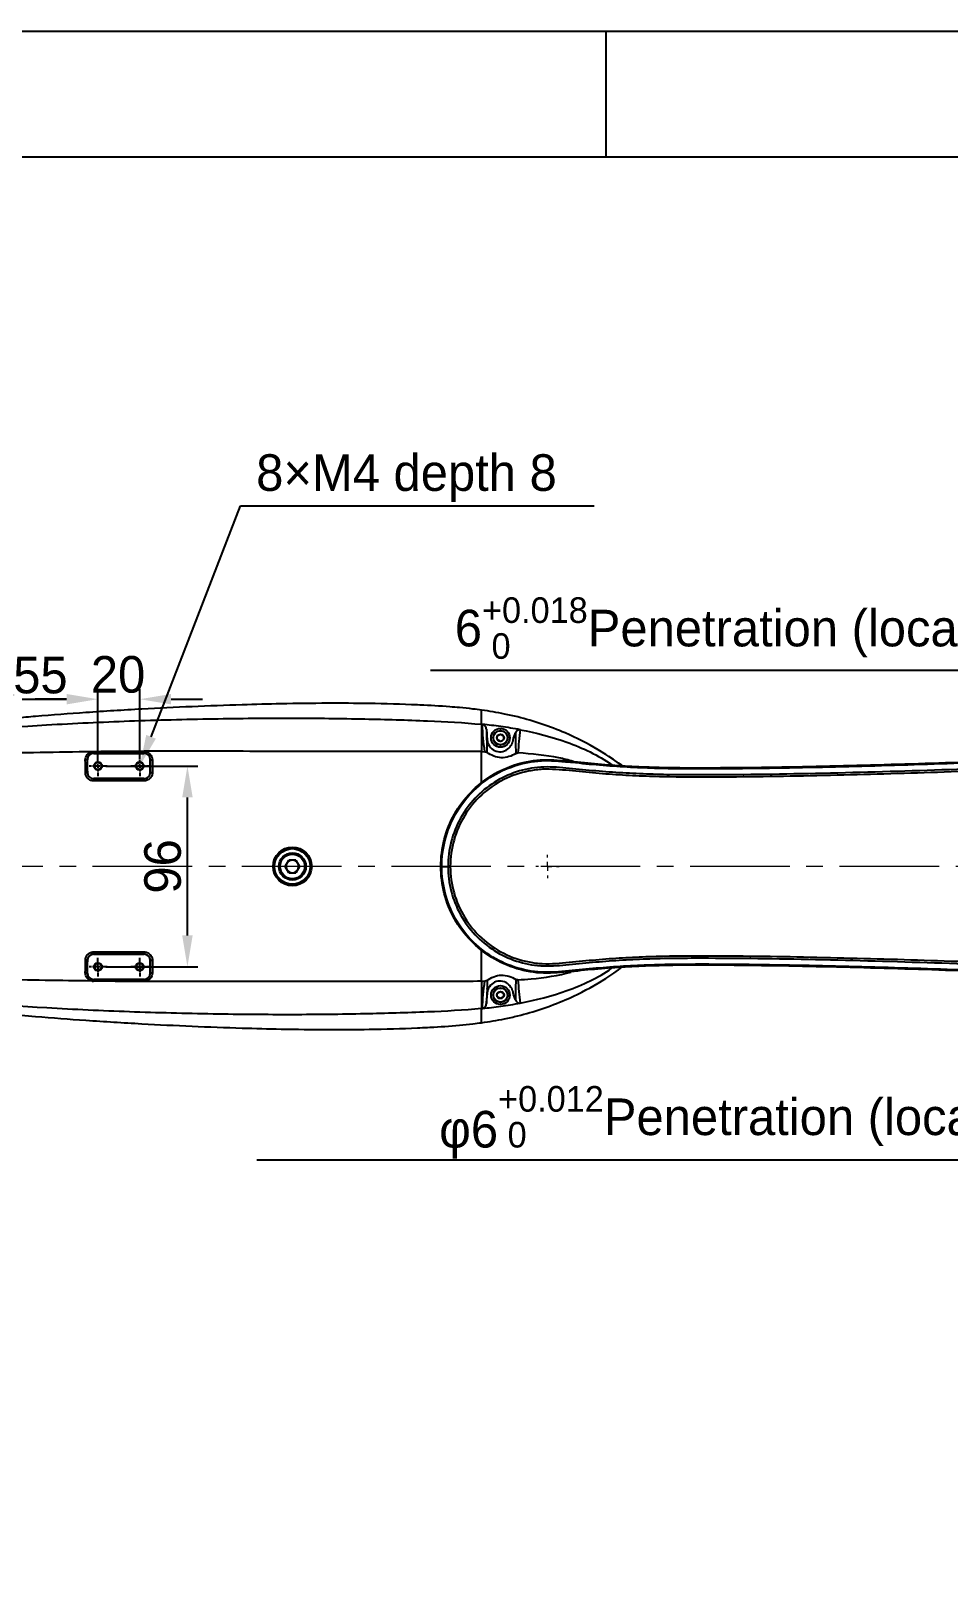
# Model space of a CAD drawing. Header units: millimetres. Extents: x 4086 to 8300, y 123 to 1549.
# Drawn here: x 6677.7 to 6853.3, y 1250.8 to 1549.2 of the extents above; entities that cross this region are included whole.
import ezdxf
from ezdxf import colors
from ezdxf.entities.mleader import LeaderData, LeaderLine
from ezdxf.enums import TextEntityAlignment as Align
from ezdxf.math import Vec2, Vec3

# ---------------------------------------------------------------- set-up
doc = ezdxf.new("R2010")
doc.units = ezdxf.units.MM
doc.linetypes.add('CENTER', pattern=[0.6, 0.375, -0.075, 0.075, -0.075])
doc.linetypes.add('CENTER2', pattern=[28.575, 19.05, -3.175, 3.175, -3.175])
for name, color, linetype in [('02__ASM_ALL_AXES', 7, 'Continuous'), ('09_ALL_ROUNDS', 7, 'Continuous'), ('多重引线', 7, 'Continuous')]:
    doc.layers.add(name, color=color, linetype=linetype)
for name, color, linetype, lineweight in [('中心线层', 7, 'CENTER2', 0), ('标注层', 7, 'Continuous', 0), ('粗线层', 7, 'Continuous', 35)]:
    doc.layers.add(name, color=color, linetype=linetype, lineweight=lineweight)
doc.styles.add('思源黑', font='SourceHanSansCN-Normal.ttf')
doc.dimstyles.new('尺寸标注_细节_1_2比例', dxfattribs={"dimtxt": 7, "dimasz": 6, "dimexe": 2, "dimexo": 1.5, "dimgap": 1, "dimtad": 1, "dimlfac": 2, "dimdsep": 46, "dimtxsty": '思源黑', "dimcen": 0.09, "dimadec": 0, "dimazin": 0, "dimtp": 0.01, "dimtm": 0.01, "dimtfac": 1, "dimtofl": 0, "dimtmove": 0, "dimatfit": 3, "dimfxl": 1, "dimtolj": 1, "dimarcsym": 0})

# ---------------------------------------------------------------- blocks, each defined once
blk = doc.blocks.new('1')
at = {"color": 2}
blk.add_line((6787.66, 1549.22), (6787.66, 1525.22), dxfattribs=at)
for points in [[(6283.66, 123.62), (6283.66, 1549.22), (8299.66, 1549.22), (8299.66, 123.62)], [(6403.66, 147.62), (6403.66, 1525.22), (8275.66, 1525.22), (8275.66, 147.62)]]:
    blk.add_lwpolyline(points, close=True, dxfattribs=at)
at = {"color": 7, "style": '思源黑'}
for tag, height, p in [('编号', 19.2, (8134.84, 252.67)), ('比例', 8, (7939.66, 171.62))]:
    blk.add_attdef(tag, text='', height=height, dxfattribs=at).set_placement(p, align=Align.MIDDLE)
at = {"linetype": 'Continuous', "lineweight": 0, "ltscale": 0.3, "style": '思源黑'}
for tag, p in [('当前页', (8121.35, 207.93)), ('总页数', (8160.27, 207.93))]:
    blk.add_attdef(tag, text='', height=8, dxfattribs=at).set_placement(p, align=Align.MIDDLE)
blk = doc.blocks.new('*D1306')
at = {"layer": 'Defpoints', "color": 0}
for p in [(6668.49, 1421.48), (6660.49, 1407.4), (6668.49, 1407.9)]:
    blk.add_point(p, dxfattribs=at)
at = {"layer": '标注层', "color": 0, "lineweight": -2}
for p, q in [((6654.49, 1421.48), (6648.49, 1421.48)), ((6660.49, 1408.9), (6660.49, 1423.48)), ((6668.49, 1409.4), (6668.49, 1423.48)), ((6674.49, 1421.48), (6680.49, 1421.48))]:
    blk.add_line(p, q, dxfattribs=at)
at = {"layer": '标注层', "color": 0}
for points in [[(6654.49, 1420.48), (6654.49, 1422.48), (6660.49, 1421.48)], [(6674.49, 1422.48), (6674.49, 1420.48), (6668.49, 1421.48)]]:
    blk.add_solid(points, dxfattribs=at)
at = {"layer": '标注层', "color": 0, "insert": (6664.34, 1429.73), "char_height": 7, "attachment_point": 2, "style": '思源黑'}
blk.add_mtext('\\A1;20', dxfattribs=at)
blk = doc.blocks.new('*D1307')
at = {"layer": 'Defpoints', "color": 0}
for p in [(6690.49, 1421.48), (6690.49, 1408.7), (6668.49, 1407.9)]:
    blk.add_point(p, dxfattribs=at)
at = {"layer": '标注层', "color": 0, "lineweight": -2}
for p, q in [((6668.49, 1409.4), (6668.49, 1423.48)), ((6674.49, 1421.48), (6684.49, 1421.48)), ((6690.49, 1410.2), (6690.49, 1423.48))]:
    blk.add_line(p, q, dxfattribs=at)
at = {"layer": '标注层', "color": 0}
for points in [[(6674.49, 1422.48), (6674.49, 1420.48), (6668.49, 1421.48)], [(6684.49, 1420.48), (6684.49, 1422.48), (6690.49, 1421.48)]]:
    blk.add_solid(points, dxfattribs=at)
at = {"layer": '标注层', "color": 0, "insert": (6679.49, 1429.6), "char_height": 7, "attachment_point": 2, "style": '思源黑'}
blk.add_mtext('\\A1;55', dxfattribs=at)
blk = doc.blocks.new('*D1309')
at = {"layer": 'Defpoints', "color": 0}
for p in [(6690.49, 1408.7), (6707.61, 1408.7), (6690.49, 1370.3)]:
    blk.add_point(p, dxfattribs=at)
at = {"layer": '标注层', "color": 0, "lineweight": -2}
for p, q in [((6691.99, 1408.7), (6709.61, 1408.7)), ((6707.61, 1376.3), (6707.61, 1402.7)), ((6691.99, 1370.3), (6709.61, 1370.3))]:
    blk.add_line(p, q, dxfattribs=at)
at = {"layer": '标注层', "color": 0}
for points in [[(6708.61, 1402.7), (6706.61, 1402.7), (6707.61, 1408.7)], [(6706.61, 1376.3), (6708.61, 1376.3), (6707.61, 1370.3)]]:
    blk.add_solid(points, dxfattribs=at)
at = {"layer": '标注层', "color": 0, "insert": (6699.35, 1389.5), "char_height": 7, "attachment_point": 2, "rotation": 90, "style": '思源黑'}
blk.add_mtext('\\A1;96', dxfattribs=at)
blk = doc.blocks.new('*D1310')
at = {"layer": 'Defpoints', "color": 0}
for p in [(6698.49, 1421.48), (6698.49, 1408.7), (6690.49, 1408.2)]:
    blk.add_point(p, dxfattribs=at)
at = {"layer": '标注层', "color": 0, "lineweight": -2}
for p, q in [((6684.49, 1421.48), (6678.49, 1421.48)), ((6690.49, 1409.7), (6690.49, 1423.48)), ((6698.49, 1410.2), (6698.49, 1423.48)), ((6704.49, 1421.48), (6710.49, 1421.48))]:
    blk.add_line(p, q, dxfattribs=at)
at = {"layer": '标注层', "color": 0}
for points in [[(6684.49, 1420.48), (6684.49, 1422.48), (6690.49, 1421.48)], [(6704.49, 1422.48), (6704.49, 1420.48), (6698.49, 1421.48)]]:
    blk.add_solid(points, dxfattribs=at)
at = {"layer": '标注层', "color": 0, "insert": (6694.34, 1429.73), "char_height": 7, "attachment_point": 2, "style": '思源黑'}
blk.add_mtext('\\A1;20', dxfattribs=at)
blk = doc.blocks.new('SW_CENTERMARKSYMBOL_16')
at = {"layer": '中心线层', "color": 0}
for p, q in [((-1.5, 0), (-1.95, 0)), ((0, 0), (-0.75, 0)), ((0, 1.5), (0, 1.95)), ((0, 0), (0, 0.75)), ((0, 0), (0, -0.75)), ((0, 0), (0.75, 0)), ((1.5, 0), (1.95, 0)), ((0, -1.5), (0, -1.95))]:
    blk.add_line(p, q, dxfattribs=at)
blk = doc.blocks.new('*D1350')
at = {"layer": 'Defpoints', "color": 0}
for p in [(6929.68, 1426.99), (6927.28, 1412.49), (6929.68, 1412.49)]:
    blk.add_point(p, dxfattribs=at)
at = {"layer": '标注层', "color": 0, "lineweight": -2}
for p, q in [((6921.28, 1426.99), (6754.11, 1426.99)), ((6927.28, 1413.99), (6927.28, 1428.99)), ((6929.68, 1413.99), (6929.68, 1428.99)), ((6935.68, 1426.99), (6941.68, 1426.99))]:
    blk.add_line(p, q, dxfattribs=at)
at = {"layer": '标注层', "color": 0}
for points in [[(6921.28, 1425.99), (6921.28, 1427.99), (6927.28, 1426.99)], [(6935.68, 1427.99), (6935.68, 1425.99), (6929.68, 1426.99)]]:
    blk.add_solid(points, dxfattribs=at)
at = {"layer": '标注层', "color": 0, "insert": (6826.11, 1435.08), "char_height": 7, "attachment_point": 5, "style": '思源黑'}
blk.add_mtext('\\A1;6{\\H0.7x;\\S+0.018^  0;}{\\A1;\\C7;Penetration (locating hole)}', dxfattribs=at)

msp = doc.modelspace()

# ---------------------------------------------------------------- linework, layer by layer
at = {"color": 7, "linetype": 'Continuous'}
for p, q in [((6752.0893, 1420.3538), (6751.6041, 1420.3751)), ((6763.8784, 1416.6768), (6763.8782, 1419.3842)), ((6763.872, 1416.6774), (6764.0433, 1416.6604)), ((6763.8791, 1416.6771), (6763.879, 1411.4546)), ((6764.8064, 1415.7445), (6764.8968, 1414.7768)), ((6764.9094, 1414.6469), (6764.8966, 1414.7768)), ((6764.9256, 1414.4901), (6764.9094, 1414.6469)), ((6766.8908, 1414.443), (6767.4866, 1414.787)), ((6767.4866, 1414.787), (6768.0825, 1414.443)), ((6764.9417, 1414.3415), (6764.9256, 1414.4901)), ((6764.9827, 1413.9928), (6764.9661, 1414.1287)), ((6764.9995, 1413.8609), (6764.9827, 1413.9928)), ((6765.0167, 1413.7321), (6764.9995, 1413.8609)), ((6765.0342, 1413.6079), (6765.0167, 1413.7321)), ((6765.0526, 1413.4833), (6765.0342, 1413.6079)), ((6766.8908, 1413.755), (6766.8908, 1414.443)), ((6767.4866, 1413.411), (6766.8908, 1413.755)), ((6768.0825, 1413.755), (6767.4866, 1413.411)), ((6768.0825, 1414.443), (6768.0825, 1413.755)), ((6787.6394, 1410.9186), (6786.1712, 1411.8227)), ((6688.4546, 1409.9315), (6688.4866, 1409.8995)), ((6688.4866, 1407.4986), (6688.4866, 1409.8995)), ((6689.6486, 1411.1367), (6689.6862, 1411.099)), ((6689.6862, 1411.099), (6699.287, 1411.099)), ((6699.3098, 1411.1218), (6699.287, 1411.099)), ((6700.4998, 1409.9126), (6700.4866, 1409.8995)), ((6700.4866, 1409.8995), (6700.4866, 1407.4986)), ((6763.8846, 1411.4545), (6764.5206, 1411.4421)), ((6688.4642, 1407.4762), (6688.4866, 1407.4986)), ((6689.6713, 1406.2841), (6689.6862, 1406.299)), ((6699.2878, 1406.299), (6689.6862, 1406.299)), ((6699.2878, 1406.299), (6699.2878, 1406.2975)), ((6700.491, 1407.4943), (6700.4866, 1407.4986)), ((6726.301, 1389.499), (6726.9938, 1390.699)), ((6726.9938, 1388.299), (6726.301, 1389.499)), ((6728.3795, 1390.699), (6726.9938, 1390.699)), ((6726.9938, 1388.299), (6728.3795, 1388.299)), ((6728.3795, 1390.699), (6729.0723, 1389.499)), ((6729.0723, 1389.499), (6728.3795, 1388.299)), ((6688.4642, 1371.5219), (6688.4866, 1371.4995)), ((6688.4866, 1369.0986), (6688.4866, 1371.4995)), ((6689.6713, 1372.714), (6689.6862, 1372.699)), ((6689.6862, 1372.699), (6699.2878, 1372.699)), ((6699.2878, 1372.7006), (6699.2878, 1372.699)), ((6700.491, 1371.5038), (6700.4866, 1371.4995)), ((6700.4866, 1371.4995), (6700.4866, 1369.0986)), ((6688.4546, 1369.0666), (6688.4866, 1369.0986)), ((6689.6486, 1367.8614), (6689.6862, 1367.899)), ((6699.287, 1367.899), (6689.6862, 1367.899)), ((6699.3098, 1367.8763), (6699.287, 1367.899)), ((6700.4998, 1369.0855), (6700.4866, 1369.0986)), ((6763.8786, 1367.5436), (6764.4969, 1367.5555)), ((6763.879, 1367.5435), (6763.8791, 1362.321)), ((6786.1712, 1367.1754), (6787.6396, 1368.0796)), ((6764.8064, 1363.2536), (6764.9008, 1364.2644)), ((6764.9008, 1364.2644), (6764.9172, 1364.4273)), ((6764.9172, 1364.4273), (6764.9335, 1364.5818)), ((6764.9335, 1364.5818), (6764.9501, 1364.7317)), ((6764.9501, 1364.7317), (6764.9671, 1364.8775)), ((6764.9671, 1364.8775), (6764.9844, 1365.0191)), ((6764.9844, 1365.0191), (6765.002, 1365.1565)), ((6765.002, 1365.1565), (6765.02, 1365.2897)), ((6765.1472, 1366.0294), (6765.1473, 1366.0299)), ((6766.8908, 1365.243), (6767.4866, 1365.587)), ((6766.8908, 1364.555), (6766.8908, 1365.243)), ((6767.4866, 1364.211), (6766.8908, 1364.555)), ((6767.4866, 1365.587), (6768.0825, 1365.243)), ((6768.0825, 1364.555), (6767.4866, 1364.211)), ((6768.0825, 1365.243), (6768.0825, 1364.555)), ((6763.872, 1362.3207), (6764.0436, 1362.3377)), ((6763.8782, 1359.6139), (6763.8784, 1362.3213)), ((6751.6041, 1358.623), (6752.0893, 1358.6443))]:
    msp.add_line(p, q, dxfattribs=at)
for points in [[(6764.9661, 1414.1287), (6764.9498, 1414.2693), (6764.9417, 1414.3415)], [(6765.0852, 1413.2811), (6765.0733, 1413.3524), (6765.0626, 1413.4192), (6765.0526, 1413.4833)], [(6765.1474, 1412.9678), (6765.1472, 1412.9685), (6765.1465, 1412.9711), (6765.1449, 1412.9778), (6765.1416, 1412.9918), (6765.1356, 1413.0184), (6765.1257, 1413.0645), (6765.112, 1413.1334), (6765.0981, 1413.2078), (6765.0852, 1413.2811)], [(6769.8988, 1413.6474), (6769.884, 1413.6032), (6769.8591, 1413.5295), (6769.8344, 1413.4579), (6769.8097, 1413.3878), (6769.7846, 1413.3178), (6769.759, 1413.2476), (6769.7327, 1413.1774), (6769.7059, 1413.1071), (6769.6783, 1413.0365), (6769.6493, 1412.9645), (6769.6181, 1412.8891), (6769.5857, 1412.8137), (6769.5524, 1412.7391), (6769.5257, 1412.6819), (6769.51, 1412.6496), (6769.5014, 1412.6326), (6769.4976, 1412.6252), (6769.496, 1412.622), (6769.4958, 1412.6216)], [(6790.7576, 1408.769), (6790.0686, 1409.2766), (6789.1345, 1409.9309), (6788.2215, 1410.5418), (6787.6394, 1410.9186)], [(6787.6396, 1368.0796), (6788.2352, 1368.4653), (6789.1573, 1369.0828), (6790.0942, 1369.7399), (6790.7292, 1370.2083)], [(6765.02, 1365.2897), (6765.0385, 1365.4202), (6765.0485, 1365.4875), (6765.0591, 1365.5567), (6765.0703, 1365.6272), (6765.0823, 1365.6995), (6765.0955, 1365.7758), (6765.1099, 1365.8539), (6765.1238, 1365.9244), (6765.1347, 1365.9757), (6765.1412, 1366.0045), (6765.1447, 1366.0195), (6765.1464, 1366.0266), (6765.1472, 1366.0294)], [(6769.4956, 1366.3768), (6769.4963, 1366.3754), (6769.4986, 1366.371), (6769.5043, 1366.3599), (6769.5168, 1366.3346), (6769.5398, 1366.2863), (6769.5728, 1366.2137), (6769.6055, 1366.1386), (6769.6361, 1366.0658), (6769.6664, 1365.9913), (6769.6954, 1365.9179), (6769.723, 1365.8462), (6769.75, 1365.7747), (6769.7764, 1365.703), (6769.8023, 1365.631), (6769.8278, 1365.5588), (6769.8533, 1365.4853), (6769.8792, 1365.4093), (6769.8988, 1365.3507)]]:
    msp.add_lwpolyline(points, dxfattribs=at)
for centre, radius in [((6767.4866, 1414.099), 1.8), ((6767.4866, 1414.099), 1.4), ((6767.4866, 1414.099), 1.34), ((6767.4866, 1414.099), 0.688), ((6690.4866, 1408.699), 0.78), ((6690.4866, 1408.699), 0.66), ((6698.4866, 1408.699), 0.78), ((6698.4866, 1408.699), 0.66), ((6727.6866, 1389.499), 3.7), ((6727.6866, 1389.499), 3.4), ((6727.6866, 1389.499), 2.6), ((6727.6866, 1389.499), 2.35), ((6690.4866, 1370.299), 0.78), ((6690.4866, 1370.299), 0.66), ((6698.4866, 1370.299), 0.78), ((6698.4866, 1370.299), 0.66), ((6767.4866, 1364.899), 1.8), ((6767.4866, 1364.899), 1.4), ((6767.4866, 1364.899), 1.34), ((6767.4866, 1364.899), 0.688)]:
    msp.add_circle(centre, radius, dxfattribs=at)
for centre, radius, start, end in [((6738.6512, 765.0353), 655.6895, 91.1460852, 91.7963383), ((6735.894, 914.903), 505.797, 90.169087, 91.173378), ((6735.6965, 1010.3266), 410.3732, 89.064945, 90.180832), ((6736.9947, 1079.2615), 341.4261, 87.547593, 89.093985), ((6737.9049, 703.0159), 717.6218, 93.972413, 94.7432443), ((6739.3555, 681.8575), 738.8295, 93.1405064, 93.9709621), ((6743.5708, 602.9283), 817.8713, 91.7848264, 93.1324437), ((6750.5163, 1320.0505), 100.2311, 83.28993, 84.753976), ((6752.1072, 1333.7801), 86.4097, 82.170338, 83.273886), ((6756.3839, 1359.6246), 60.2061, 76.130841, 78.607172), ((6756.7261, 1361.4449), 58.3564, 66.643594, 76.028651), ((6755.1362, 1326.5716), 90.5281, 82.127976, 84.353494), ((6865.4964, 1419.8171), 100.7724, 182.316191, 182.869234), ((6860.1532, 1419.5549), 95.4228, 182.872589, 182.992659), ((6757.1958, 1341.2029), 75.7526, 79.286307, 82.155445), ((6828.5485, 1407.7871), 57.8054, 172.196661, 176.619649), ((6767.3742, 1413.811), 2.3773, 198.445031, 205.598521), ((6727.6866, 1389.499), 1.2, 159.999704, 200.000296), ((6727.6866, 1389.499), 1.2, 30, 150), ((6727.6866, 1389.499), 1.2, 210, 330), ((6727.6866, 1389.499), 1.2, 339.999704, 20.000296), ((6828.5503, 1371.2112), 57.8072, 183.380409, 187.803261), ((6872.7095, 1358.8428), 107.9932, 177.142475, 177.659196), ((6861.8855, 1359.3713), 97.1564, 176.979278, 177.135559), ((6732.904, 1367.7366), 32.0934, 356.975815, 357.208927), ((6767.3737, 1365.1873), 2.3768, 154.346231, 161.555369), ((6756.7261, 1417.5532), 58.3564, 283.971349, 293.356406), ((6754.7309, 1455.8458), 93.9707, 275.687478, 277.831252), ((6756.9415, 1439.3516), 77.3292, 277.87381, 280.68444), ((6756.3839, 1419.3735), 60.2061, 281.392827, 283.86916), ((6737.9049, 2075.9822), 717.6218, 265.2567559, 266.027587), ((6739.3555, 2097.1406), 738.8295, 266.0290379, 266.8594936), ((6743.4683, 2173.6833), 815.4828, 266.8655826, 268.2171473), ((6739.3113, 2039.6644), 681.3993, 268.215929, 268.8416473), ((6736.1713, 1887.7691), 529.4717, 268.849076, 269.80846), ((6735.6194, 1780.3858), 422.0872, 269.834653, 270.91957), ((6736.6653, 1710.9698), 352.6632, 270.930653, 272.427769), ((6750.5163, 1458.9476), 100.2311, 275.246024, 276.71007), ((6752.1072, 1445.218), 86.4097, 276.726114, 277.829662)]:
    msp.add_arc(centre, radius, start, end, dxfattribs=at)
for centre, major_axis, start_param, end_param in [((6689.687, 1409.8986), (-0.8491, 0.8491), -0.78505555, 0.78505555), ((6699.2862, 1409.8986), (0.8491, 0.8491), -0.78505555, 0.78505555), ((6689.687, 1407.4995), (0.8491, 0.8491), 2.35653711, 3.9266482), ((6699.2862, 1407.4995), (-0.8491, 0.8491), -3.9266482, -2.35653711), ((6689.687, 1371.4986), (-0.8491, 0.8491), -0.78505555, 0.78505555), ((6699.2862, 1371.4986), (0.8491, 0.8491), -0.78505555, 0.78505555), ((6689.687, 1369.0995), (0.8491, 0.8491), 2.35653711, 3.9266482), ((6699.2862, 1369.0995), (-0.8491, 0.8491), -3.9266482, -2.35653711)]:
    msp.add_ellipse(centre, major_axis=major_axis, ratio=0.999315, start_param=start_param, end_param=end_param, dxfattribs=at)
for points, knots in [([(6651.8153, 1414.0997), (6661.4045, 1415.2489), (6676.3107, 1416.4262), (6696.5714, 1417.3671), (6712.2781, 1417.768), (6727.294, 1417.9078), (6740.9686, 1417.7495), (6752.9985, 1417.4045), (6760.4412, 1417.0151), (6763.872, 1416.6778)], [0, 0, 0, 0, 0.25820149, 0.39943059, 0.54226032, 0.67821885, 0.80088112, 0.90783398, 1, 1, 1, 1]), ([(6678.5644, 1418.1789), (6677.3389, 1418.0772), (6672.4657, 1417.66), (6667.5971, 1417.186), (6663.9575, 1416.7878)], [0, 0, 0, 0, 0.25141956, 1, 1, 1, 1]), ([(6759.6806, 1419.8618), (6759.0547, 1419.9194), (6756.5275, 1420.1306), (6753.9947, 1420.2687), (6752.0893, 1420.3538)], [0, 0, 0, 0, 0.24787484, 1, 1, 1, 1]), ([(6764.8064, 1415.7445), (6764.7885, 1415.9557), (6764.6489, 1416.3773), (6764.2514, 1416.6396), (6764.0433, 1416.6603)], [0, 0, 0, 0, 0.50339908, 1, 1, 1, 1]), ([(6770.3823, 1415.0348), (6770.3611, 1414.7227), (6770.3058, 1413.4087), (6770.4042, 1412.0954), (6770.4462, 1411.095)], [0, 0, 0, 0, 0.2380465, 1, 1, 1, 1]), ([(6771.2784, 1415.6357), (6771.0908, 1415.6712), (6770.6705, 1415.5624), (6770.4444, 1415.2176), (6770.3823, 1415.0348)], [0, 0, 0, 0, 0.497288, 1, 1, 1, 1]), ([(6771.2783, 1415.635), (6774.3088, 1415.0608), (6780.3956, 1413.4858), (6786.1702, 1410.7984), (6788.7739, 1408.9545)], [0, 0, 0, 0, 0.49154708, 1, 1, 1, 1]), ([(6764.9468, 1413.0605), (6764.9399, 1413.1835), (6764.9103, 1413.6876), (6764.8805, 1414.1918), (6764.8606, 1414.5731)], [0, 0, 0, 0, 0.24396828, 1, 1, 1, 1]), ([(6764.9187, 1411.3018), (6764.9752, 1411.5852), (6764.9856, 1412.1777), (6764.9636, 1412.7629), (6764.9468, 1413.0605)], [0, 0, 0, 0, 0.49224469, 1, 1, 1, 1]), ([(6765.2302, 1412.7838), (6765.4176, 1412.3934), (6766.0237, 1411.7072), (6767.3192, 1411.3034), (6768.6393, 1411.6163), (6769.2888, 1412.2597), (6769.5029, 1412.6343)], [0, 0, 0, 0, 0.2507789, 0.50018197, 0.75009286, 1, 1, 1, 1]), ([(6689.3724, 1411.425), (6682.7483, 1411.3375), (6670.186, 1411.0759), (6657.6202, 1410.9163), (6651.6834, 1410.7014)], [0, 0, 0, 0, 0.52722098, 1, 1, 1, 1]), ([(6688.0783, 1409.8636), (6688.0883, 1410.2212), (6688.3289, 1410.9689), (6689.0192, 1411.3492), (6689.3724, 1411.425)], [0, 0, 0, 0, 0.49754819, 1, 1, 1, 1]), ([(6688.4546, 1409.9315), (6688.4526, 1409.9187), (6688.4056, 1409.8991), (6688.2895, 1409.8716), (6688.1665, 1409.8649), (6688.0783, 1409.8636)], [0, 0, 0, 0, 0.09985919, 0.31836445, 1, 1, 1, 1]), ([(6689.6486, 1411.1367), (6689.3411, 1411.1374), (6688.7009, 1410.8782), (6688.4527, 1410.2369), (6688.4546, 1409.9315)], [0, 0, 0, 0, 0.501735, 1, 1, 1, 1]), ([(6689.6486, 1411.1367), (6689.6565, 1411.1398), (6689.6552, 1411.1786), (6689.678, 1411.2666), (6689.6651, 1411.3672), (6689.6525, 1411.4372)], [0, 0, 0, 0, 0.08397388, 0.29497942, 1, 1, 1, 1]), ([(6763.8846, 1411.4544), (6761.7315, 1411.4941), (6757.0398, 1411.5129), (6746.4269, 1411.4834), (6734.6817, 1411.4757), (6721.991, 1411.495), (6707.8601, 1411.5485), (6697.014, 1411.5242), (6689.6525, 1411.4289)], [0, 0, 0, 0, 0.08703205, 0.18959498, 0.42891467, 0.56169192, 0.70247123, 1, 1, 1, 1]), ([(6699.3098, 1411.1218), (6699.3178, 1411.1256), (6699.315, 1411.1667), (6699.3275, 1411.2256), (6699.3281, 1411.3293), (6699.3308, 1411.4044), (6699.3313, 1411.4454)], [0, 0, 0, 0, 0.08196393, 0.29501683, 0.62219186, 1, 1, 1, 1]), ([(6700.4998, 1409.9126), (6700.5015, 1410.2182), (6700.2544, 1410.8585), (6699.6167, 1411.1212), (6699.3098, 1411.1218)], [0, 0, 0, 0, 0.4988931, 1, 1, 1, 1]), ([(6699.3313, 1411.4454), (6699.5397, 1411.4348), (6699.9618, 1411.3665), (6700.6551, 1410.8947), (6700.9339, 1410.2555), (6700.9201, 1409.8508)], [0, 0, 0, 0, 0.25422914, 0.50682223, 1, 1, 1, 1]), ([(6700.4998, 1409.9126), (6700.5024, 1409.8973), (6700.5592, 1409.8814), (6700.6863, 1409.8549), (6700.8226, 1409.8505), (6700.9201, 1409.8508)], [0, 0, 0, 0, 0.1085481, 0.31969083, 1, 1, 1, 1]), ([(6770.4462, 1411.0951), (6769.6152, 1410.5934), (6767.6339, 1409.9158), (6765.709, 1410.7397), (6764.9187, 1411.3019)], [0, 0, 0, 0, 0.50023621, 1, 1, 1, 1]), ([(6781.3768, 1409.5947), (6780.4868, 1409.8514), (6777.0239, 1410.6805), (6773.4685, 1411.0305), (6770.8438, 1411.1957)], [0, 0, 0, 0, 0.26047187, 1, 1, 1, 1]), ([(6688.4642, 1407.4762), (6688.4616, 1407.4629), (6688.4091, 1407.4519), (6688.2964, 1407.4287), (6688.174, 1407.4253), (6688.0872, 1407.4244)], [0, 0, 0, 0, 0.10615333, 0.32228416, 1, 1, 1, 1]), ([(6689.6936, 1405.8399), (6689.4855, 1405.8525), (6689.0633, 1405.9138), (6688.5353, 1406.2757), (6688.1643, 1406.7975), (6688.1032, 1407.218), (6688.0872, 1407.4244)], [0, 0, 0, 0, 0.25110672, 0.50110897, 0.7505036, 1, 1, 1, 1]), ([(6688.4642, 1407.4762), (6688.4656, 1407.1709), (6688.7265, 1406.5352), (6689.3647, 1406.2834), (6689.6713, 1406.2841)], [0, 0, 0, 0, 0.49901305, 1, 1, 1, 1]), ([(6689.6713, 1406.284), (6689.684, 1406.2771), (6689.6764, 1406.2176), (6689.6925, 1406.1374), (6689.6917, 1405.9983), (6689.6938, 1405.8974), (6689.6936, 1405.8396)], [0, 0, 0, 0, 0.09733738, 0.31058166, 0.61147994, 1, 1, 1, 1]), ([(6699.2886, 1406.2974), (6699.5951, 1406.2979), (6700.2314, 1406.554), (6700.4898, 1407.1892), (6700.491, 1407.4943)], [0, 0, 0, 0, 0.50112806, 1, 1, 1, 1]), ([(6699.2886, 1406.2974), (6699.3013, 1406.2908), (6699.2918, 1406.2308), (6699.3083, 1406.1514), (6699.3066, 1406.0124), (6699.3088, 1405.9119), (6699.3086, 1405.8543)], [0, 0, 0, 0, 0.09677343, 0.31024884, 0.6114896, 1, 1, 1, 1]), ([(6700.9107, 1407.445), (6700.9031, 1407.2384), (6700.8295, 1406.819), (6700.4662, 1406.2939), (6699.9375, 1405.9325), (6699.5163, 1405.8632), (6699.3086, 1405.8543)], [0, 0, 0, 0, 0.24911688, 0.49905648, 0.74952674, 1, 1, 1, 1]), ([(6700.491, 1407.4943), (6700.4937, 1407.4814), (6700.551, 1407.4715), (6700.6747, 1407.4457), (6700.8134, 1407.4447), (6700.9107, 1407.445)], [0, 0, 0, 0, 0.09241429, 0.31474413, 1, 1, 1, 1]), ([(6688.0872, 1371.5737), (6688.1025, 1371.7803), (6688.1648, 1372.2007), (6688.5353, 1372.7224), (6689.0634, 1373.085), (6689.4857, 1373.1446), (6689.6936, 1373.1583)], [0, 0, 0, 0, 0.24955526, 0.4989682, 0.74894562, 1, 1, 1, 1]), ([(6689.6713, 1372.714), (6689.6843, 1372.7201), (6689.676, 1372.7812), (6689.6927, 1372.8602), (6689.6916, 1372.9998), (6689.6938, 1373.1006), (6689.6936, 1373.1582)], [0, 0, 0, 0, 0.097177, 0.31054989, 0.61182254, 1, 1, 1, 1]), ([(6699.2886, 1372.7007), (6699.3011, 1372.7076), (6699.292, 1372.7668), (6699.3082, 1372.8465), (6699.3066, 1372.9855), (6699.3088, 1373.0863), (6699.3086, 1373.144)], [0, 0, 0, 0, 0.09612722, 0.30913847, 0.61042891, 1, 1, 1, 1]), ([(6699.3086, 1373.1438), (6699.5164, 1373.1366), (6699.9374, 1373.0645), (6700.4663, 1372.7044), (6700.8299, 1372.179), (6700.9026, 1371.7597), (6700.9107, 1371.5531)], [0, 0, 0, 0, 0.25051897, 0.50100983, 0.75094181, 1, 1, 1, 1]), ([(6688.4642, 1371.5219), (6688.4619, 1371.5335), (6688.4125, 1371.5454), (6688.2998, 1371.5695), (6688.1755, 1371.5728), (6688.0872, 1371.5737)], [0, 0, 0, 0, 0.09266611, 0.31079509, 1, 1, 1, 1]), ([(6689.6713, 1372.714), (6689.3645, 1372.7147), (6688.7262, 1372.4627), (6688.4655, 1371.827), (6688.4642, 1371.5219)], [0, 0, 0, 0, 0.50134153, 1, 1, 1, 1]), ([(6700.491, 1371.5038), (6700.4897, 1371.8092), (6700.2311, 1372.4444), (6699.5949, 1372.7002), (6699.2886, 1372.7007)], [0, 0, 0, 0, 0.49931364, 1, 1, 1, 1]), ([(6700.491, 1371.5038), (6700.4941, 1371.5184), (6700.5532, 1371.5273), (6700.6284, 1371.5429), (6700.7606, 1371.5508), (6700.8559, 1371.5533), (6700.9107, 1371.5531)], [0, 0, 0, 0, 0.10462049, 0.31865276, 0.61418783, 1, 1, 1, 1]), ([(6771.2783, 1363.3631), (6774.3038, 1363.9363), (6780.3804, 1365.5081), (6786.1462, 1368.1876), (6788.7478, 1370.0251)], [0, 0, 0, 0, 0.49155594, 1, 1, 1, 1]), ([(6689.3787, 1367.5729), (6683.3925, 1367.6515), (6674.1384, 1367.8326), (6661.5772, 1368.0406), (6655.0017, 1368.1758), (6651.6965, 1368.2955)], [0, 0, 0, 0, 0.47652573, 0.73674122, 1, 1, 1, 1]), ([(6688.4546, 1369.0666), (6688.4525, 1369.0807), (6688.4044, 1369.0996), (6688.2881, 1369.1262), (6688.1665, 1369.1332), (6688.0783, 1369.1345)], [0, 0, 0, 0, 0.11040075, 0.31835344, 1, 1, 1, 1]), ([(6689.3724, 1367.5731), (6689.0193, 1367.6492), (6688.3287, 1368.0292), (6688.0891, 1368.7769), (6688.0783, 1369.1345)], [0, 0, 0, 0, 0.50242533, 1, 1, 1, 1]), ([(6688.4546, 1369.0666), (6688.4527, 1368.7611), (6688.701, 1368.1198), (6689.3412, 1367.8607), (6689.6486, 1367.8614)], [0, 0, 0, 0, 0.49838888, 1, 1, 1, 1]), ([(6689.6486, 1367.8614), (6689.6565, 1367.8582), (6689.6551, 1367.8195), (6689.6783, 1367.7315), (6689.6648, 1367.6308), (6689.6516, 1367.5609)], [0, 0, 0, 0, 0.08394825, 0.29511449, 1, 1, 1, 1]), ([(6763.8908, 1367.5433), (6761.7377, 1367.5036), (6757.0461, 1367.4846), (6746.4326, 1367.5141), (6734.6864, 1367.5218), (6721.9943, 1367.5025), (6707.8616, 1367.449), (6697.014, 1367.4733), (6689.6515, 1367.5687)], [0, 0, 0, 0, 0.08702002, 0.18957609, 0.42889448, 0.5616752, 0.70245889, 1, 1, 1, 1]), ([(6699.3098, 1367.8763), (6699.6168, 1367.8769), (6700.2546, 1368.1397), (6700.5016, 1368.78), (6700.4998, 1369.0855)], [0, 0, 0, 0, 0.50123788, 1, 1, 1, 1]), ([(6699.3098, 1367.8763), (6699.3191, 1367.8719), (6699.3151, 1367.8279), (6699.3272, 1367.7707), (6699.3282, 1367.6689), (6699.3308, 1367.5956), (6699.3313, 1367.5527)], [0, 0, 0, 0, 0.09521742, 0.31165609, 0.60468847, 1, 1, 1, 1]), ([(6700.9201, 1369.1473), (6700.9282, 1368.7425), (6700.6563, 1368.104), (6699.9616, 1367.631), (6699.5397, 1367.5651), (6699.3313, 1367.5527)], [0, 0, 0, 0, 0.49317371, 0.74571336, 1, 1, 1, 1]), ([(6700.4998, 1369.0855), (6700.5021, 1369.0992), (6700.5578, 1369.116), (6700.6845, 1369.1437), (6700.8226, 1369.1476), (6700.9201, 1369.1473)], [0, 0, 0, 0, 0.09714249, 0.31961161, 1, 1, 1, 1]), ([(6764.9187, 1367.6962), (6765.709, 1368.2584), (6767.6339, 1369.0822), (6769.6152, 1368.4047), (6770.4462, 1367.903)], [0, 0, 0, 0, 0.49976235, 1, 1, 1, 1]), ([(6764.9187, 1367.6963), (6764.9826, 1367.3236), (6764.9862, 1366.8106), (6764.9657, 1366.3035), (6764.9594, 1366.1738)], [0, 0, 0, 0, 0.74430944, 1, 1, 1, 1]), ([(6769.5029, 1366.3638), (6769.2889, 1366.7383), (6768.6397, 1367.3814), (6767.3204, 1367.6946), (6766.0253, 1367.2917), (6765.4188, 1366.6063), (6765.2312, 1366.2163)], [0, 0, 0, 0, 0.24990696, 0.49981733, 0.74921934, 1, 1, 1, 1]), ([(6770.4462, 1367.9031), (6770.4339, 1367.5575), (6770.367, 1366.2462), (6770.3171, 1364.9289), (6770.3823, 1363.9633)], [0, 0, 0, 0, 0.26324454, 1, 1, 1, 1]), ([(6770.8438, 1367.8024), (6771.6888, 1367.8556), (6775.1098, 1368.1104), (6778.5301, 1368.6171), (6781.0231, 1369.3037)], [0, 0, 0, 0, 0.24665751, 1, 1, 1, 1]), ([(6763.872, 1362.3203), (6760.4413, 1361.983), (6752.9989, 1361.5936), (6740.9694, 1361.2486), (6727.2953, 1361.0903), (6712.2799, 1361.2301), (6696.5737, 1361.6309), (6676.3135, 1362.5718), (6661.4075, 1363.7489), (6651.8184, 1364.898)], [0, 0, 0, 0, 0.09216575, 0.19911785, 0.32177893, 0.45773629, 0.6005656, 0.7417955, 1, 1, 1, 1]), ([(6764.9527, 1366.0434), (6764.9461, 1365.9174), (6764.916, 1365.4), (6764.8848, 1364.8827), (6764.8642, 1364.4912)], [0, 0, 0, 0, 0.24341237, 1, 1, 1, 1]), ([(6770.3823, 1363.9633), (6770.4444, 1363.7805), (6770.6705, 1363.4357), (6771.0908, 1363.3269), (6771.2784, 1363.3624)], [0, 0, 0, 0, 0.50272314, 1, 1, 1, 1]), ([(6663.9575, 1362.2103), (6665.1652, 1362.0782), (6670.0294, 1361.5655), (6674.9008, 1361.1232), (6678.5644, 1360.8192)], [0, 0, 0, 0, 0.24839444, 1, 1, 1, 1]), ([(6764.0436, 1362.3378), (6764.2517, 1362.3585), (6764.6489, 1362.6211), (6764.7885, 1363.0424), (6764.8064, 1363.2536)], [0, 0, 0, 0, 0.49659968, 1, 1, 1, 1]), ([(6752.0893, 1358.6443), (6752.7278, 1358.6728), (6755.2607, 1358.7945), (6757.7919, 1358.9622), (6759.6806, 1359.1363)], [0, 0, 0, 0, 0.25205335, 1, 1, 1, 1])]:
    msp.add_open_spline(points, degree=3, knots=knots, dxfattribs=at)
for points in [[(6768.2768, 1418.645), (6766.8196, 1418.9393), (6765.3513, 1419.1813), (6763.8786, 1419.3836)], [(6764.5206, 1411.4421), (6764.207, 1413.1604), (6764.0984, 1414.9145), (6764.0433, 1416.6603)], [(6769.8989, 1413.6475), (6770.0532, 1414.1123), (6770.2244, 1414.5713), (6770.3822, 1415.0348)], [(6786.1712, 1411.8227), (6784.1428, 1413.0245), (6782.0268, 1414.0863), (6779.8615, 1415.0194)], [(6688.0872, 1407.4244), (6688.0845, 1408.2375), (6688.0816, 1409.0505), (6688.0783, 1409.8636)], [(6688.4546, 1409.9316), (6688.4583, 1409.1131), (6688.4614, 1408.2947), (6688.4642, 1407.4762)], [(6689.6525, 1411.4372), (6689.559, 1411.436), (6689.4658, 1411.4262), (6689.3723, 1411.4249)], [(6699.31, 1411.1219), (6696.0894, 1411.1265), (6692.8689, 1411.1313), (6689.6483, 1411.1366)], [(6689.6525, 1411.4372), (6692.8787, 1411.46), (6696.105, 1411.4486), (6699.3313, 1411.4454)], [(6700.491, 1407.4943), (6700.4936, 1408.3004), (6700.4965, 1409.1065), (6700.4998, 1409.9126)], [(6700.9201, 1409.8508), (6700.9166, 1409.0489), (6700.9135, 1408.2469), (6700.9107, 1407.445)], [(6763.8803, 1405.5321), (6763.8894, 1407.5062), (6763.8648, 1409.4805), (6763.8846, 1411.4546)], [(6764.5206, 1411.442), (6764.6613, 1411.4391), (6764.8041, 1411.3833), (6764.9187, 1411.3018)], [(6770.4462, 1411.095), (6770.5632, 1411.1656), (6770.7073, 1411.2041), (6770.8437, 1411.1955)], [(6689.6713, 1406.284), (6692.8768, 1406.2887), (6696.0823, 1406.2931), (6699.2878, 1406.2974)], [(6699.3086, 1405.8541), (6696.1036, 1405.8494), (6692.8986, 1405.8446), (6689.6936, 1405.8396)], [(6689.6936, 1373.1585), (6692.8986, 1373.1535), (6696.1036, 1373.1487), (6699.3086, 1373.144)], [(6763.8846, 1367.5435), (6763.8648, 1369.5212), (6763.8898, 1371.4992), (6763.8803, 1373.477)], [(6688.0783, 1369.1345), (6688.0816, 1369.9476), (6688.0845, 1370.7606), (6688.0872, 1371.5737)], [(6688.4642, 1371.5219), (6688.4614, 1370.7034), (6688.4583, 1369.885), (6688.4546, 1369.0665)], [(6699.2878, 1372.7007), (6696.0823, 1372.7049), (6692.8768, 1372.7094), (6689.6713, 1372.7141)], [(6700.4998, 1369.0855), (6700.4965, 1369.8916), (6700.4936, 1370.6977), (6700.491, 1371.5038)], [(6700.9107, 1371.5531), (6700.9135, 1370.7512), (6700.9166, 1369.9492), (6700.9201, 1369.1473)], [(6689.3722, 1367.5732), (6689.4655, 1367.5719), (6689.5584, 1367.5621), (6689.6516, 1367.5609)], [(6689.6483, 1367.8615), (6692.8689, 1367.8668), (6696.0894, 1367.8716), (6699.31, 1367.8762)], [(6699.3313, 1367.5527), (6696.1048, 1367.5484), (6692.8781, 1367.5394), (6689.6517, 1367.5609)], [(6764.0433, 1362.3378), (6764.0984, 1364.0836), (6764.207, 1365.8377), (6764.5206, 1367.556)], [(6764.9187, 1367.6963), (6764.8041, 1367.6147), (6764.6613, 1367.559), (6764.5206, 1367.5561)], [(6770.8437, 1367.8026), (6770.7073, 1367.794), (6770.5632, 1367.8325), (6770.4462, 1367.9031)], [(6779.8615, 1363.9787), (6782.0268, 1364.9118), (6784.1428, 1365.9736), (6786.1712, 1367.1754)], [(6770.3822, 1363.9633), (6770.2244, 1364.4268), (6770.0532, 1364.8858), (6769.8989, 1365.3506)], [(6763.8786, 1359.6145), (6765.3513, 1359.8168), (6766.8196, 1360.0588), (6768.2768, 1360.3531)]]:
    msp.add_open_spline(points, degree=3, dxfattribs=at)
at = {"layer": '02__ASM_ALL_AXES', "color": 7, "linetype": 'CENTER'}
for p, q in [((6690.4866, 1408.699), (6688.8104, 1408.699)), ((6690.4866, 1408.699), (6690.4866, 1410.5021)), ((6690.4866, 1408.699), (6690.4866, 1406.7804)), ((6692.2716, 1408.699), (6690.4866, 1408.699)), ((6698.4866, 1408.699), (6696.8104, 1408.699)), ((6698.4866, 1408.699), (6698.4866, 1410.5021)), ((6698.4866, 1408.699), (6698.4866, 1406.7804)), ((6700.2716, 1408.699), (6698.4866, 1408.699)), ((6690.4866, 1370.299), (6688.8104, 1370.299)), ((6690.4866, 1370.299), (6690.4866, 1372.1021)), ((6690.4866, 1370.299), (6690.4866, 1368.3804)), ((6692.2716, 1370.299), (6690.4866, 1370.299)), ((6698.4866, 1370.299), (6696.8104, 1370.299)), ((6698.4866, 1370.299), (6698.4866, 1372.1021)), ((6698.4866, 1370.299), (6698.4866, 1368.3804)), ((6700.2716, 1370.299), (6698.4866, 1370.299))]:
    msp.add_line(p, q, dxfattribs=at)
at = {"layer": '09_ALL_ROUNDS', "color": 7, "linetype": 'Continuous'}
for p, q in [((6756.0813, 1389.4906), (6756.2526, 1389.4899)), ((6756.2526, 1389.4892), (6757.4662, 1389.4907)), ((6757.8949, 1389.4899), (6757.4662, 1389.49))]:
    msp.add_line(p, q, dxfattribs=at)
for points, knots in [([(6756.0814, 1389.4906), (6756.0815, 1392.9329), (6757.8833, 1399.9408), (6764.1703, 1406.4135), (6770.5378, 1409.2408), (6774.8721, 1409.9947), (6778.3483, 1409.8417), (6781.8129, 1409.5361), (6786.1377, 1409.0722), (6791.3448, 1408.7134), (6798.2964, 1408.3984), (6806.996, 1408.353), (6817.4324, 1408.4423), (6831.3465, 1408.7127), (6848.7358, 1409.1884), (6869.5954, 1409.9828), (6890.4543, 1410.7851), (6904.3536, 1411.5007), (6911.2962, 1411.965)], [0, 0, 0, 0, 0.06193526, 0.12383533, 0.15504644, 0.18626449, 0.20190504, 0.21755312, 0.24885117, 0.28014934, 0.31144594, 0.37404013, 0.43663549, 0.49923247, 0.62442421, 0.74961684, 0.87480964, 1, 1, 1, 1]), ([(6756.2525, 1389.4899), (6756.2524, 1392.9114), (6757.6302, 1398.1848), (6761.8017, 1403.7373), (6765.9232, 1407.0215), (6770.752, 1409.1326), (6775.1067, 1409.8281), (6778.5974, 1409.6558), (6782.0879, 1409.3254), (6786.4543, 1408.8763), (6791.7038, 1408.5224), (6796.9442, 1408.2969), (6802.1656, 1408.2045), (6809.072, 1408.1964), (6817.6284, 1408.2784), (6831.1424, 1408.5325), (6847.935, 1408.9956), (6868.3065, 1409.7594), (6889.4438, 1410.5728), (6903.865, 1411.2959), (6911.3077, 1411.7936)], [0, 0, 0, 0, 0.06162258, 0.09281027, 0.12409275, 0.15541223, 0.18675926, 0.20247549, 0.21827059, 0.24991554, 0.28152303, 0.31301719, 0.34437791, 0.37557156, 0.4374058, 0.4984892, 0.61901295, 0.73996313, 0.86565199, 1, 1, 1, 1]), ([(6911.3076, 1410.5751), (6905.5076, 1410.1883), (6892.7849, 1409.5015), (6872.525, 1408.7057), (6850.4895, 1407.861), (6831.6848, 1407.3237), (6816.8187, 1407.0504), (6807.7754, 1406.9757), (6800.671, 1407.0037), (6795.4285, 1407.133), (6790.2354, 1407.3934), (6785.1021, 1407.7798), (6780.1121, 1408.3165), (6775.2271, 1408.702), (6770.5089, 1407.7541), (6764.7854, 1405.0692), (6759.1035, 1399.1019), (6757.466, 1392.6706), (6757.4661, 1389.4899)], [0, 0, 0, 0, 0.10594506, 0.23219994, 0.36953608, 0.50785149, 0.57506135, 0.64052546, 0.67267229, 0.70454303, 0.73608971, 0.76744098, 0.79831282, 0.82769015, 0.85626193, 0.88486867, 0.94203066, 1, 1, 1, 1]), ([(6911.3361, 1410.1473), (6904.5108, 1409.6921), (6890.8464, 1408.9883), (6870.3403, 1408.1912), (6849.8329, 1407.4148), (6832.7379, 1406.9305), (6819.0592, 1406.6531), (6808.7991, 1406.5519), (6800.247, 1406.5533), (6793.41, 1406.7911), (6788.2877, 1407.0918), (6784.0286, 1407.4675), (6780.6265, 1407.8227), (6778.0722, 1408.0444), (6775.5027, 1408.1367), (6772.1051, 1407.6954), (6768.0083, 1406.3208), (6763.7535, 1403.3549), (6759.3655, 1398.0919), (6757.8946, 1392.8686), (6757.8949, 1389.4899)], [0, 0, 0, 0, 0.12512716, 0.25025664, 0.37538609, 0.50051531, 0.56307997, 0.62564455, 0.68820747, 0.71948921, 0.75077086, 0.78205229, 0.79769347, 0.81333413, 0.82896844, 0.8445985, 0.87579122, 0.90699422, 0.93819667, 1, 1, 1, 1]), ([(6911.2962, 1367.0149), (6904.3536, 1367.4792), (6890.4542, 1368.1948), (6869.5951, 1368.9971), (6848.7353, 1369.7915), (6831.3459, 1370.2672), (6817.4317, 1370.5376), (6806.9952, 1370.6269), (6798.2955, 1370.5814), (6791.3439, 1370.2665), (6786.1367, 1369.9076), (6781.8119, 1369.4437), (6778.3473, 1369.1381), (6774.8711, 1368.9853), (6770.5368, 1369.7394), (6764.1694, 1372.567), (6757.8827, 1379.0402), (6756.0813, 1386.0482), (6756.0814, 1389.4906)], [0, 0, 0, 0, 0.12519037, 0.25038317, 0.3755758, 0.50076754, 0.56336453, 0.62595989, 0.68855408, 0.71985068, 0.75114885, 0.7824469, 0.79809498, 0.81373553, 0.84495357, 0.87616469, 0.93806475, 1, 1, 1, 1]), ([(6911.3076, 1367.1862), (6903.8649, 1367.6839), (6889.4436, 1368.4071), (6868.3063, 1369.2204), (6847.9349, 1369.9842), (6831.1424, 1370.4473), (6817.6284, 1370.7014), (6809.072, 1370.7834), (6802.1656, 1370.7753), (6796.9442, 1370.6829), (6791.7039, 1370.4574), (6786.4544, 1370.1035), (6782.0879, 1369.6544), (6778.5974, 1369.324), (6775.1068, 1369.1517), (6770.752, 1369.8472), (6765.9232, 1371.9583), (6761.8017, 1375.2425), (6757.6302, 1380.795), (6756.2524, 1386.0685), (6756.2524, 1389.4899)], [0, 0, 0, 0, 0.1343494, 0.26003822, 0.38098761, 0.5015105, 0.56259361, 0.62442767, 0.65562127, 0.68698197, 0.71847613, 0.75008363, 0.78172862, 0.79752376, 0.81324005, 0.84458722, 0.87590683, 0.90718944, 0.93837724, 1, 1, 1, 1]), ([(6757.466, 1389.4899), (6757.4659, 1386.3093), (6759.1034, 1379.8779), (6764.7854, 1373.9105), (6770.509, 1371.2257), (6775.2272, 1370.2778), (6780.1122, 1370.6632), (6785.1023, 1371.1999), (6790.2356, 1371.5864), (6795.4287, 1371.8468), (6800.6711, 1371.9761), (6807.7755, 1372.0041), (6816.8187, 1371.9294), (6831.6847, 1371.656), (6850.4893, 1371.1187), (6872.5245, 1370.274), (6892.7845, 1369.4782), (6905.5074, 1368.7915), (6911.3076, 1368.4047)], [0, 0, 0, 0, 0.05796972, 0.11513221, 0.14373922, 0.17231128, 0.20168883, 0.23256075, 0.26391205, 0.29545873, 0.32732941, 0.35947614, 0.42493989, 0.49214912, 0.63046271, 0.76779717, 0.894052, 1, 1, 1, 1]), ([(6757.8949, 1389.4899), (6757.8946, 1386.1111), (6759.3654, 1380.8881), (6763.7528, 1375.6259), (6768.006, 1372.6604), (6772.1016, 1371.2855), (6775.4986, 1370.8433), (6778.0681, 1370.9351), (6780.6225, 1371.1568), (6784.0247, 1371.512), (6788.284, 1371.8878), (6793.4064, 1372.1887), (6800.2436, 1372.4265), (6808.796, 1372.428), (6819.0564, 1372.3268), (6832.7355, 1372.0494), (6849.831, 1371.5651), (6870.3391, 1370.7888), (6890.8458, 1369.9916), (6904.5106, 1369.2878), (6911.3361, 1368.8326)], [0, 0, 0, 0, 0.06180655, 0.09299922, 0.12419153, 0.15537781, 0.17100647, 0.18664105, 0.20228221, 0.21792387, 0.24920627, 0.28048891, 0.31177165, 0.37433651, 0.436903, 0.49946956, 0.62460257, 0.74973581, 0.87486907, 1, 1, 1, 1])]:
    msp.add_open_spline(points, degree=3, knots=knots, dxfattribs=at)
at = {"layer": '中心线层'}
msp.add_line((7022.8477, 1389.499), (6602.6013, 1389.499), dxfattribs=at)

# ---------------------------------------------------------------- block references
msp.add_blockref('1', (0, 0))
at = {"layer": '粗线层', "xscale": 1.152, "yscale": 1.152, "zscale": 1.152}
msp.add_blockref('SW_CENTERMARKSYMBOL_16', (6776.4866, 1389.499), dxfattribs=at)

# ---------------------------------------------------------------- dimensions: what is measured, and where the dimension line sits
at = {"layer": '标注层'}
for base, p1, p2, text, picture, middle in [((6929.6826, 1426.9881), (6927.2826, 1412.4899), (6929.6826, 1412.4899), '6{\\H0.7x;\\S+0.018^  0;}{\\A1;\\C7;Penetration (locating hole)}', '*D1350', (6826.1107, 1426.9881)), ((6668.4866, 1421.4776), (6660.4866, 1407.399), (6668.4866, 1407.899), '20', '*D1306', (6664.3377, 1421.4776)), ((6690.4866, 1421.4776), (6668.4866, 1407.899), (6690.4866, 1408.699), '55', '*D1307', (6679.4866, 1421.4776)), ((6698.4866, 1421.4776), (6690.4866, 1408.199), (6698.4866, 1408.699), '20', '*D1310', (6694.3377, 1421.4776))]:
    dim = msp.add_linear_dim(base=base, p1=p1, p2=p2, text=text, dimstyle='尺寸标注_细节_1_2比例', dxfattribs=at)
    dim.commit()
    dim.dimension.update_dxf_attribs({"geometry": picture, "text_midpoint": middle, "dimtype": 160})
dim = msp.add_linear_dim(base=(6707.6057, 1408.699), p1=(6690.4866, 1370.299), p2=(6690.4866, 1408.699), angle=90, text='96', dimstyle='尺寸标注_细节_1_2比例', dxfattribs=at)
dim.commit()
dim.dimension.update_dxf_attribs({"geometry": '*D1309', "text_midpoint": (6707.6057, 1389.499), "dimtype": 160})

# ---------------------------------------------------------------- leaders
at = {"layer": '多重引线'}
ml = msp.add_multileader_mtext('Standard', dxfattribs=at)
ml.set_content('8×M4 {\\A1;\\fSource Han Sans CN Normal|b0|i0|c0|p34;\\C7;depth }8', style='思源黑')
ml.set_leader_properties()
ml.build(insert=Vec2(0, 0))
ml.multileader.update_dxf_attribs({"text_left_attachment_type": 5, "text_right_attachment_type": 5, "dogleg_length": 1, "arrow_head_size": 6})
ctx = ml.context
ctx.base_point, ctx.char_height, ctx.arrow_head_size, ctx.plane_origin = Vec3(6718.7607, 1458.4863), 7, 6, Vec3(6698.4866, 1408.699)
ctx.left_attachment, ctx.right_attachment = 5, 5
notes = []
notes.append((ctx, [(0, (1, 1, 0), (6717.7607, 1458.4863), (1, 0), 1, [(0, [(6698.4866, 1408.699)], 0, [])])]))
ctx.mtext.insert, ctx.mtext.flow_direction = Vec3(6720.7607, 1468.3162), 5
ml = msp.add_multileader_mtext('Standard', dxfattribs=at)
ml.set_content('{\\C256;φ6{\\H0.7x;\\S+0.012^  0;}\\A1;\\C7;Penetration (locating hole\\H1.00002x;\\C0;）}', style='思源黑')
ml.set_leader_properties()
ml.build(insert=Vec2(0, 0))
ml.multileader.update_dxf_attribs({"text_left_attachment_type": 5, "text_right_attachment_type": 5, "dogleg_length": 1, "arrow_head_size": 6})
ctx = ml.context
ctx.base_point, ctx.char_height, ctx.arrow_head_size, ctx.plane_origin = Vec3(6751.1755, 1333.3139), 7, 6, Vec3(6929.3466, 1367.4899)
ctx.left_attachment, ctx.right_attachment, ctx.text_align_type = 5, 5, 2
notes.append((ctx, [(0, (1, 1, 0), (6905.9704, 1333.3139), (-1, 0), 1, [(0, [(6929.3466, 1367.4899)], 0, [])])]))
ctx.mtext.insert, ctx.mtext.alignment, ctx.mtext.flow_direction = Vec3(6902.9704, 1347.5006), 3, 5
for ctx, leaders in notes:
    for number, flags, end, landing, length, lines in leaders:
        leader = LeaderData()
        leader.index, (leader.has_last_leader_line, leader.has_dogleg_vector, leader.attachment_direction) = number, flags
        leader.last_leader_point, leader.dogleg_vector, leader.dogleg_length = Vec3(end), Vec3(landing), length
        for number, points, colour, breaks in lines:
            line = LeaderLine()
            line.index, line.vertices, line.color, line.breaks = number, Vec3.list(points), colors.encode_raw_color(colour), breaks
            leader.lines.append(line)
        ctx.leaders.append(leader)

doc.saveas('drawing.dxf')
